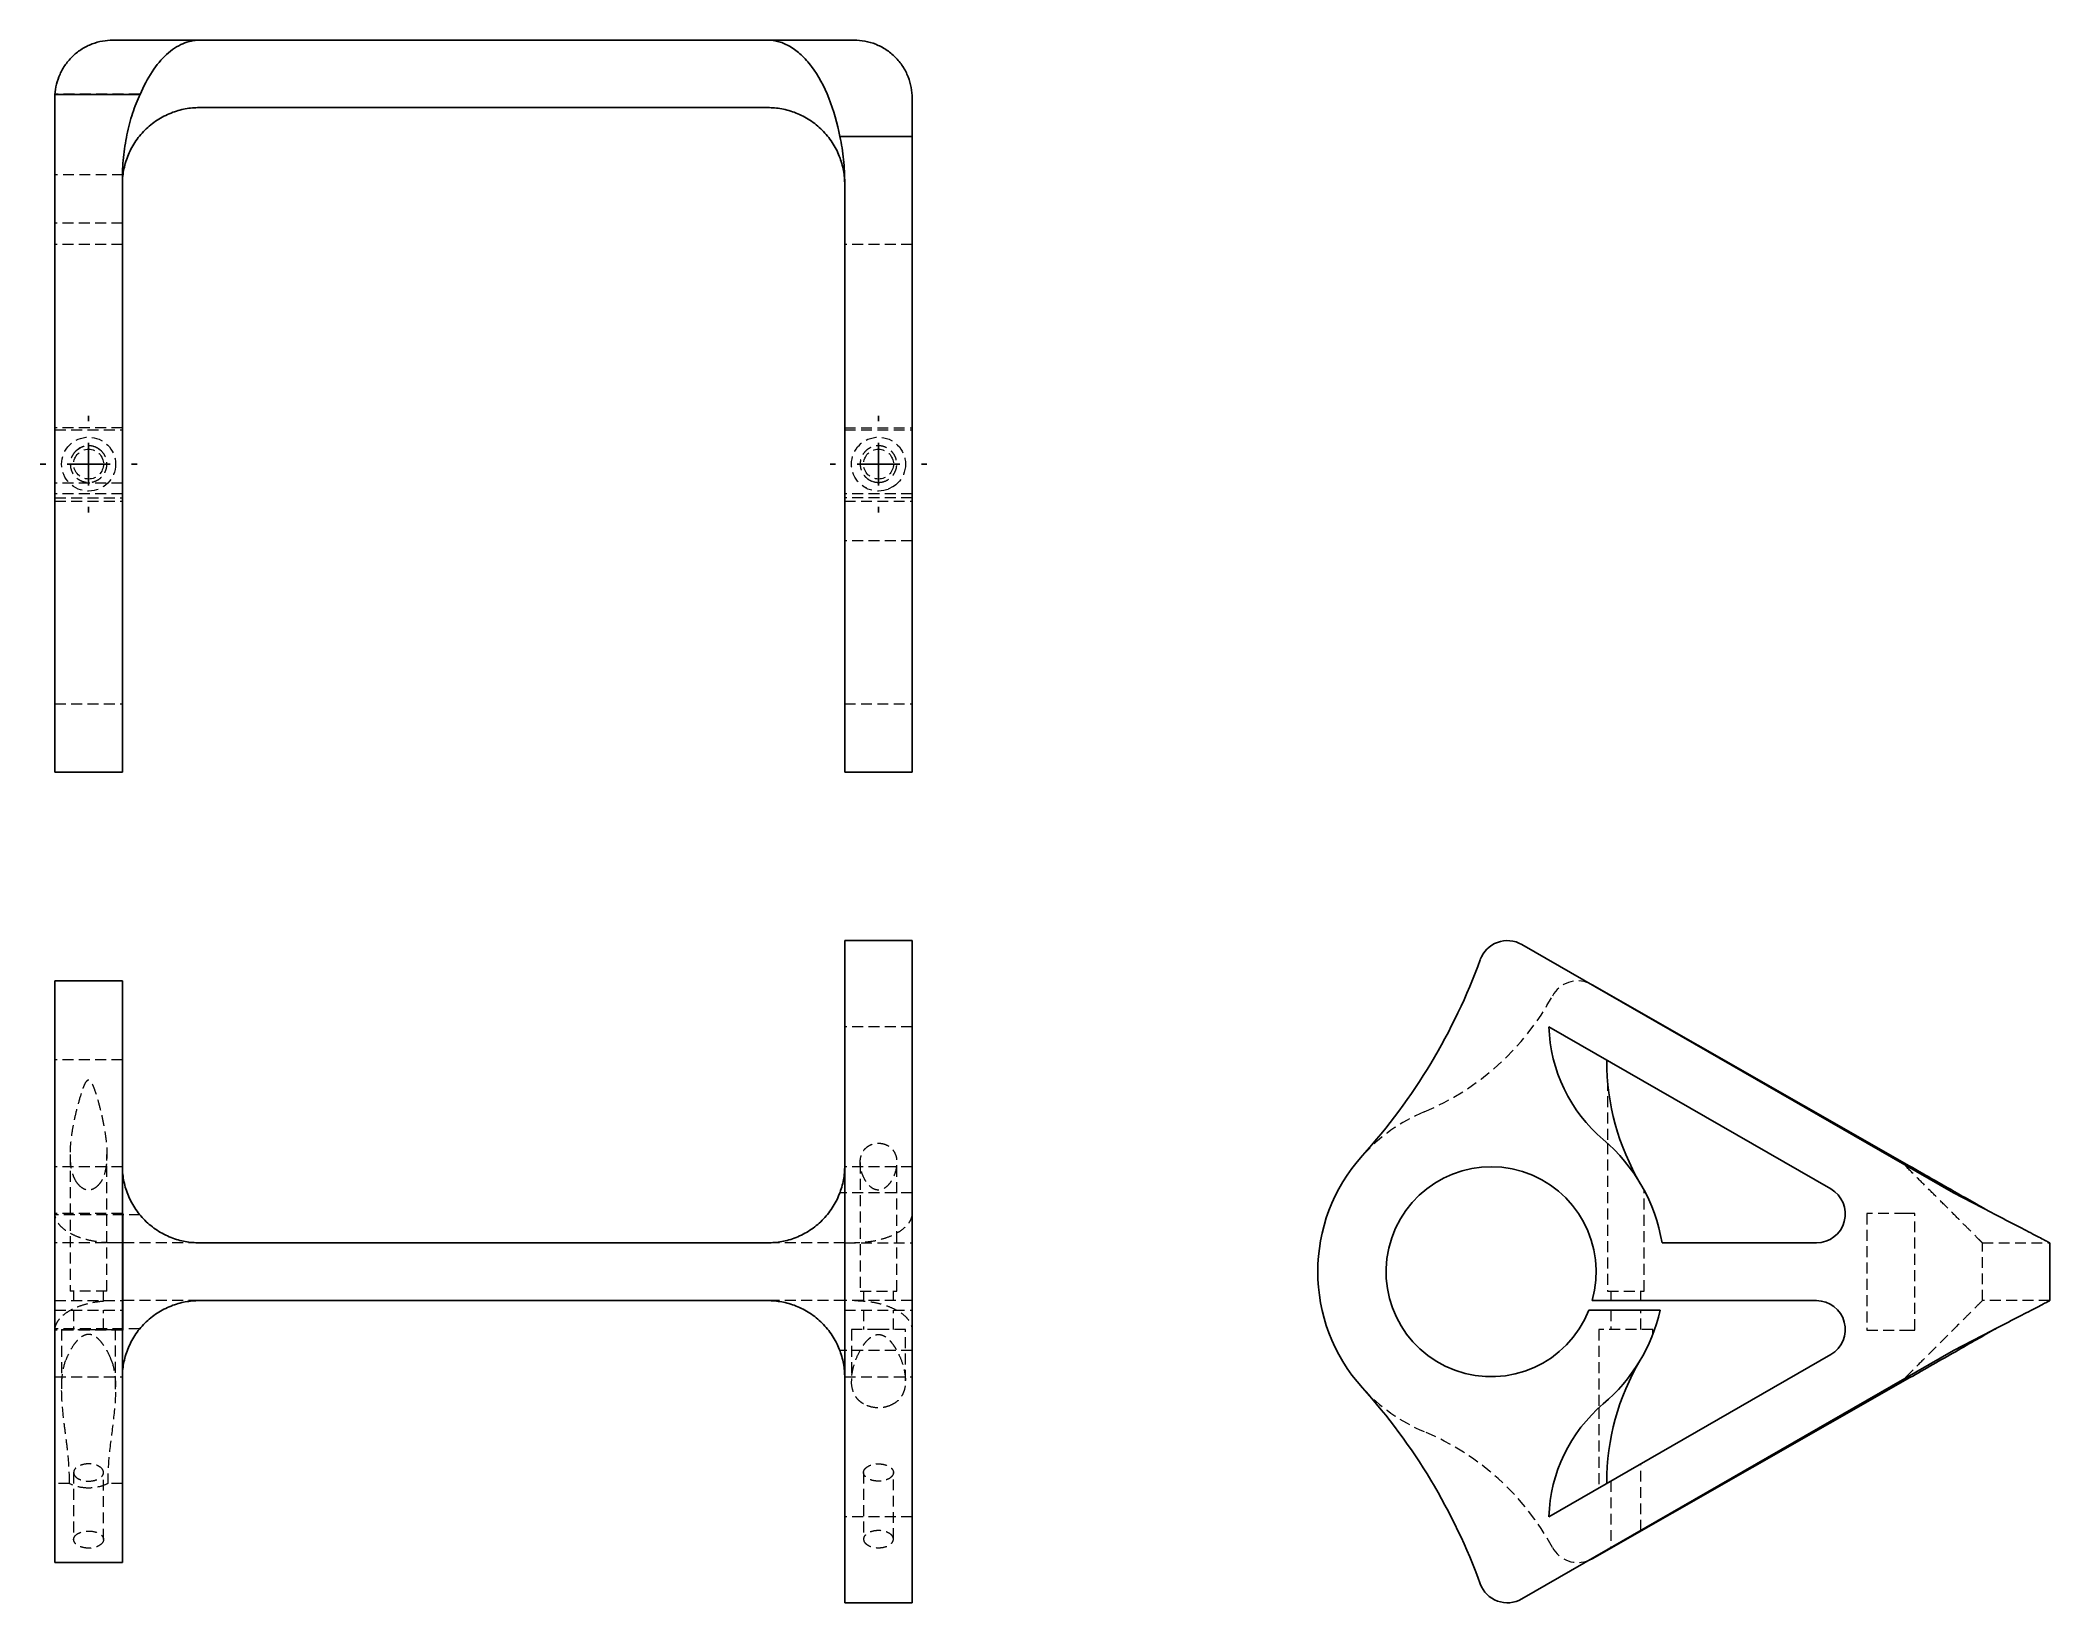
# Model space of a CAD drawing. Header units: millimetres. Extents: x 31 to 266, y 18 to 201.
import ezdxf

# ---------------------------------------------------------------- set-up
doc = ezdxf.new("R2010")
doc.units = ezdxf.units.MM
doc.linetypes.add('HIDDEN', pattern=[1.905, 1.27, -0.635])
doc.layers.add('10', color=7, linetype='Continuous')

# ---------------------------------------------------------------- blocks, each defined once
blk = doc.blocks.new('SW_CENTERMARKSYMBOL_0')
at = {"layer": '10', "color": 0}
for p, q in [((0, 5), (0, 5.65)), ((0, 0), (0, 2.5)), ((-5, 0), (-5.65, 0)), ((0, 0), (-2.5, 0)), ((0, 0), (0, -2.5)), ((0, 0), (2.5, 0)), ((5, 0), (5.65, 0)), ((0, -5), (0, -5.65))]:
    blk.add_line(p, q, dxfattribs=at)
blk = doc.blocks.new('SW_CENTERMARKSYMBOL_1')
at = {"layer": '10', "color": 0}
for p, q in [((0, 5), (0, 5.65)), ((0, 0), (0, 2.5)), ((-5, 0), (-5.65, 0)), ((0, 0), (-2.5, 0)), ((0, 0), (0, -2.5)), ((0, 0), (2.5, 0)), ((5, 0), (5.65, 0)), ((0, -5), (0, -5.65))]:
    blk.add_line(p, q, dxfattribs=at)

msp = doc.modelspace()

# ---------------------------------------------------------------- linework, layer by layer
at = {"color": 7, "linetype": 'Continuous', "lineweight": 25}
for p, q in [((49.85, 200.7), (39.74, 200.7)), ((116.15, 200.7), (49.85, 200.7)), ((126.26, 200.7), (116.15, 200.7)), ((33, 147.31), (33, 193.96)), ((42.94, 194.37), (33.01, 194.37)), ((49.85, 192.83), (116.15, 192.83)), ((133, 189.45), (133, 193.96)), ((133, 189.45), (124.57, 189.45)), ((133, 139.11), (133, 189.45)), ((40.87, 184.31), (40.87, 147.31)), ((125.13, 139.11), (125.13, 183.99)), ((33, 142.68), (33, 147.31)), ((40.87, 147.31), (40.87, 142.68)), ((33, 127.72), (33, 142.68)), ((40.87, 142.68), (40.87, 127.72)), ((125.13, 134.26), (125.13, 139.11)), ((133, 139.11), (133, 134.26)), ((125.13, 120.51), (125.13, 134.26)), ((133, 134.26), (133, 120.51)), ((33, 115.3), (33, 127.72)), ((40.87, 115.3), (40.87, 127.72)), ((125.13, 115.3), (125.13, 120.51)), ((133, 115.3), (133, 120.51)), ((33, 115.3), (40.87, 115.3)), ((125.13, 115.3), (133, 115.3)), ((133, 95.63), (125.13, 95.63)), ((125.13, 93.41), (125.13, 95.63)), ((133, 95.63), (133, 93.41)), ((204.11, 95.18), (254.45, 66.21)), ((125.13, 70.55), (125.13, 93.41)), ((133, 93.41), (133, 70.55)), ((40.87, 90.93), (33, 90.93)), ((33, 89.17), (33, 90.93)), ((33, 75.66), (33, 89.17)), ((40.87, 90.93), (40.87, 89.17)), ((40.87, 89.17), (40.87, 75.66)), ((212.31, 90.49), (212, 90.64)), ((249.31, 69.36), (212.31, 90.49)), ((240.15, 66.66), (207.27, 85.59)), ((214.01, 81.62), (214.01, 81.71)), ((33, 38.34), (33, 75.66)), ((40.87, 38.34), (40.87, 75.66)), ((125.13, 43.45), (125.13, 70.55)), ((133, 43.45), (133, 70.55)), ((254.45, 66.21), (258.96, 63.87)), ((40.94, 63.78), (40.87, 63.78)), ((40.94, 50.18), (40.94, 63.78)), ((49.85, 60.37), (116.15, 60.37)), ((220.47, 60.37), (238.47, 60.37)), ((265.7, 60.37), (265.7, 53.63)), ((49.85, 53.63), (116.15, 53.63)), ((220.25, 52.51), (211.92, 52.51)), ((212.3, 53.63), (238.47, 53.63)), ((40.87, 50.18), (40.94, 50.18)), ((258.96, 50.13), (254.45, 47.79)), ((254.45, 47.79), (204.11, 18.82)), ((207.27, 28.41), (240.15, 47.34)), ((212.31, 23.51), (249.37, 44.64)), ((125.13, 20.59), (125.13, 43.45)), ((133, 43.45), (133, 20.59)), ((33, 24.83), (33, 38.34)), ((40.87, 38.34), (40.87, 24.83)), ((214.01, 32.29), (214.01, 32.38)), ((33, 23.07), (33, 24.83)), ((40.87, 24.83), (40.87, 23.07)), ((211.97, 23.34), (212.31, 23.51)), ((33, 23.07), (40.87, 23.07)), ((125.13, 18.37), (125.13, 20.59)), ((133, 20.59), (133, 18.37)), ((125.13, 18.37), (133, 18.37))]:
    msp.add_line(p, q, dxfattribs=at)
at = {"color": 7, "linetype": 'HIDDEN', "lineweight": 18}
for p, q in [((42.91, 194.39), (33.01, 194.39)), ((40.94, 184.97), (33, 184.97)), ((40.87, 184.31), (40.87, 184.37)), ((40.87, 179.35), (33, 179.35)), ((40.87, 176.84), (33, 176.84)), ((133, 176.84), (125.13, 176.84)), ((40.87, 155.47), (33, 155.47)), ((33, 155.25), (40.87, 155.25)), ((125.13, 155.47), (133, 155.47)), ((125.13, 155.25), (133, 155.25)), ((40.87, 149.01), (33, 149.01)), ((40.87, 147.78), (33, 147.78)), ((133, 147.78), (125.13, 147.78)), ((130.8, 148.61), (130.18, 148.31)), ((33, 147.3), (40.87, 147.3)), ((33, 146.92), (40.87, 146.92)), ((133, 147.3), (125.13, 147.3)), ((125.13, 146.92), (133, 146.92)), ((133, 142.27), (125.13, 142.27)), ((33, 123.28), (40.87, 123.28)), ((125.13, 123.28), (133, 123.28)), ((133, 85.59), (125.13, 85.59)), ((40.87, 81.71), (33, 81.71)), ((214.1, 79.39), (214.1, 71.99)), ((34.8, 70.66), (34.8, 54.75)), ((39.07, 54.75), (39.07, 70.69)), ((214.1, 71.99), (214.1, 54.75)), ((40.87, 69.25), (33, 69.25)), ((133, 69.25), (125.13, 69.25)), ((126.93, 69.74), (126.93, 54.75)), ((131.2, 54.75), (131.2, 69.74)), ((133, 66.21), (124.57, 66.21)), ((218.37, 54.75), (218.37, 66.52)), ((40.87, 63.78), (33, 63.78)), ((42.94, 63.62), (33.01, 63.62)), ((244.35, 63.78), (244.35, 50.18)), ((248.84, 63.78), (244.35, 63.78)), ((249.97, 63.78), (248.84, 63.78)), ((249.97, 50.18), (249.97, 63.78)), ((258.58, 64.07), (259.37, 63.62)), ((40.87, 60.37), (33, 60.37)), ((49.85, 60.37), (40.87, 60.37)), ((125.13, 60.37), (116.15, 60.37)), ((125.13, 60.37), (133, 60.37)), ((257.83, 60.37), (265.7, 60.37)), ((257.83, 53.63), (257.83, 60.37)), ((39.07, 54.75), (34.8, 54.75)), ((35.19, 54.75), (35.19, 53.63)), ((38.67, 53.63), (38.67, 54.75)), ((126.93, 54.75), (131.2, 54.75)), ((127.33, 54.75), (127.33, 53.63)), ((130.81, 53.63), (130.81, 54.75)), ((214.1, 54.75), (218.37, 54.75)), ((214.49, 54.75), (214.49, 53.63)), ((217.98, 53.63), (217.98, 54.75)), ((33, 53.63), (40.87, 53.63)), ((33, 52.51), (40.87, 52.51)), ((35.19, 52.51), (35.19, 50.26)), ((38.67, 50.26), (38.67, 52.51)), ((49.85, 53.63), (40.87, 53.63)), ((125.13, 53.63), (116.15, 53.63)), ((133, 53.63), (125.13, 53.63)), ((125.13, 52.51), (133, 52.51)), ((127.33, 52.51), (127.33, 50.26)), ((130.81, 50.26), (130.81, 52.51)), ((214.49, 52.51), (214.49, 50.26)), ((217.98, 50.26), (217.98, 52.51)), ((265.7, 53.63), (257.83, 53.63)), ((40.87, 50.18), (33, 50.18)), ((42.91, 50.35), (33.01, 50.35)), ((33.79, 50.26), (36.93, 50.26)), ((33.79, 50.26), (33.79, 43.33)), ((36.93, 50.26), (40.08, 50.26)), ((40.08, 43.31), (40.08, 50.26)), ((129.07, 50.26), (125.92, 50.26)), ((125.92, 50.26), (125.92, 44.27)), ((132.21, 50.26), (129.07, 50.26)), ((132.21, 44.27), (132.21, 50.26)), ((219.38, 50.26), (213.09, 50.26)), ((213.09, 50.26), (213.09, 41.12)), ((219.38, 49.68), (219.38, 50.26)), ((244.35, 50.18), (248.84, 50.18)), ((248.84, 50.18), (249.97, 50.18)), ((133, 47.79), (124.57, 47.79)), ((33, 44.75), (40.87, 44.75)), ((125.13, 44.75), (133, 44.75)), ((213.09, 41.12), (213.09, 31.76)), ((35.19, 33.57), (35.19, 25.75)), ((38.67, 25.75), (38.67, 33.57)), ((127.33, 33.57), (127.33, 25.79)), ((130.81, 25.79), (130.81, 33.57)), ((217.98, 26.8), (217.98, 34.58)), ((34.71, 32.29), (33, 32.29)), ((34.71, 32.29), (34.71, 32.38)), ((39.16, 32.38), (39.16, 32.29)), ((40.87, 32.29), (39.16, 32.29)), ((214.49, 32.57), (214.49, 24.79)), ((133, 28.41), (125.13, 28.41)), ((217.98, 26.74), (217.98, 26.8)), ((214.49, 24.79), (214.49, 24.75))]:
    msp.add_line(p, q, dxfattribs=at)
at = {"color": 7, "linetype": 'HIDDEN', "lineweight": 18, "flags": 128}
msp.add_lwpolyline([(35.61, 152.91), (35.94, 153.13), (36.31, 153.28)], dxfattribs=at)
at = {"color": 7, "linetype": 'HIDDEN', "lineweight": 18}
for centre, radius in [((36.93, 151.23), 3.15), ((36.93, 151.23), 1.74), ((129.07, 151.23), 3.15), ((129.07, 151.23), 1.74)]:
    msp.add_circle(centre, radius, dxfattribs=at)
for centre, radius, start, end in [((36.93, 151.23), 2.13, 46.7722, 66.1358), ((129.07, 151.23), 2.13, 252.1062, 272.563), ((181.02, 103.65), 30.34, 292.6949, 331.4901), ((210.64, 87.56), 3.37, 66.2658, 151.4901), ((200.53, 57), 20.22, 112.6949, 137.9424), ((200.53, 57), 20.22, 222.0576, 247.3017), ((181.02, 10.35), 30.34, 28.4998, 67.3017), ((210.64, 26.44), 3.37, 208.4998, 293.2073)]:
    msp.add_arc(centre, radius, start, end, dxfattribs=at)
at = {"color": 7, "linetype": 'Continuous', "lineweight": 25}
for centre, radius, start, end in [((202.43, 92.26), 3.37, 60.083, 160.0219), ((133.79, 117.21), 69.66, 317.9424, 340.0219), ((225.24, 86.13), 17.98, 181.7474, 229.6962), ((242.1, 81.62), 28.09, 180, 210.6312), ((200.53, 57), 20.22, 137.9424, 222.0576), ((200.53, 57), 20.22, 9.5941, 49.6962), ((200.53, 57), 12.25, 344.0243, 338.471), ((238.47, 63.74), 3.37, 270, 60.083), ((200.53, 57), 20.22, 310.3038, 347.1604), ((238.47, 50.26), 3.37, 299.917, 90), ((242.1, 32.38), 28.09, 149.3688, 180), ((133.79, -3.21), 69.66, 19.9781, 42.0576), ((225.24, 27.87), 17.98, 130.3038, 178.2526), ((202.43, 21.74), 3.37, 199.9781, 299.917)]:
    msp.add_arc(centre, radius, start, end, dxfattribs=at)
for points, knots in [([(39.74, 200.7), (39.36, 200.7), (38.96, 200.66), (38.15, 200.52), (37.75, 200.41), (36.94, 200.1), (36.55, 199.91), (35.8, 199.44), (35.45, 199.17), (34.8, 198.56), (34.5, 198.22), (33.99, 197.5), (33.78, 197.12), (33.42, 196.34), (33.29, 195.94), (33.09, 195.15), (33.04, 194.75), (33.01, 194.37)], [0, 0, 0, 0, 0.125, 0.125, 0.25, 0.25, 0.375, 0.375, 0.5, 0.5, 0.625, 0.625, 0.75, 0.75, 0.875, 0.875, 1, 1, 1, 1]), ([(42.94, 194.37), (43.34, 195.32), (43.81, 196.22), (44.86, 197.8), (45.43, 198.48), (46.64, 199.59), (47.28, 200.01), (48.56, 200.56), (49.22, 200.7), (49.85, 200.7)], [0, 0, 0, 0, 0.25, 0.25, 0.5, 0.5, 0.75, 0.75, 1, 1, 1, 1]), ([(116.15, 200.7), (116.57, 200.7), (117.01, 200.64), (117.89, 200.39), (118.33, 200.2), (119.21, 199.69), (119.64, 199.36), (120.48, 198.58), (120.89, 198.12), (122.04, 196.58), (122.73, 195.32), (123.84, 192.52), (124.27, 190.99), (124.57, 189.45)], [0, 0, 0, 0, 0.125, 0.125, 0.25, 0.25, 0.375, 0.375, 0.5, 0.5, 0.75, 0.75, 1, 1, 1, 1]), ([(133, 193.96), (133, 194.35), (132.96, 194.76), (132.81, 195.6), (132.69, 196.02), (132.36, 196.85), (132.15, 197.26), (131.65, 198.03), (131.35, 198.39), (130.7, 199.05), (130.33, 199.35), (129.56, 199.85), (129.15, 200.06), (128.33, 200.39), (127.9, 200.51), (127.07, 200.66), (126.66, 200.7), (126.26, 200.7)], [0, 0, 0, 0, 0.125, 0.125, 0.25, 0.25, 0.375, 0.375, 0.5, 0.5, 0.625, 0.625, 0.75, 0.75, 0.875, 0.875, 1, 1, 1, 1]), ([(40.87, 184.31), (40.87, 185.2), (40.91, 186.11), (41.09, 187.9), (41.22, 188.79), (41.58, 190.52), (41.8, 191.36), (42.32, 192.94), (42.61, 193.68), (42.94, 194.37)], [0, 0, 0, 0, 0.25, 0.25, 0.5, 0.5, 0.75, 0.75, 1, 1, 1, 1]), ([(49.85, 192.83), (49.32, 192.83), (48.77, 192.78), (47.66, 192.58), (47.1, 192.42), (45.99, 191.98), (45.45, 191.7), (44.42, 191.03), (43.94, 190.64), (43.06, 189.76), (42.67, 189.28), (41.99, 188.25), (41.72, 187.7), (41.28, 186.6), (41.12, 186.03), (40.91, 184.92), (40.87, 184.37), (40.87, 183.84)], [0, 0, 0, 0, 0.125, 0.125, 0.25, 0.25, 0.375, 0.375, 0.5, 0.5, 0.625, 0.625, 0.75, 0.75, 0.875, 0.875, 1, 1, 1, 1]), ([(116.15, 192.83), (116.68, 192.83), (117.23, 192.78), (118.34, 192.58), (118.9, 192.42), (120.01, 191.98), (120.55, 191.7), (121.58, 191.03), (122.06, 190.64), (122.94, 189.76), (123.33, 189.28), (124.01, 188.25), (124.28, 187.7), (124.72, 186.6), (124.88, 186.03), (125.09, 184.92), (125.13, 184.37), (125.13, 183.84)], [0, 0, 0, 0, 0.125, 0.125, 0.25, 0.25, 0.375, 0.375, 0.5, 0.5, 0.625, 0.625, 0.75, 0.75, 0.875, 0.875, 1, 1, 1, 1]), ([(124.57, 189.45), (124.75, 188.58), (124.9, 187.68), (125.09, 185.84), (125.13, 184.91), (125.13, 183.99)], [0, 0, 0, 0, 0.5, 0.5, 1, 1, 1, 1]), ([(49.85, 60.37), (49.32, 60.37), (48.77, 60.42), (47.66, 60.62), (47.1, 60.78), (45.99, 61.22), (45.45, 61.5), (44.42, 62.17), (43.94, 62.56), (43.06, 63.44), (42.67, 63.93), (41.99, 64.95), (41.72, 65.5), (41.28, 66.6), (41.12, 67.17), (40.91, 68.28), (40.87, 68.83), (40.87, 69.36)], [0, 0, 0, 0, 0.125, 0.125, 0.25, 0.25, 0.375, 0.375, 0.5, 0.5, 0.625, 0.625, 0.75, 0.75, 0.875, 0.875, 1, 1, 1, 1]), ([(116.15, 60.37), (116.68, 60.37), (117.23, 60.42), (118.34, 60.62), (118.9, 60.78), (120.01, 61.22), (120.55, 61.5), (121.58, 62.17), (122.06, 62.56), (122.94, 63.44), (123.33, 63.93), (124.01, 64.95), (124.28, 65.5), (124.72, 66.6), (124.88, 67.17), (125.09, 68.28), (125.13, 68.83), (125.13, 69.36)], [0, 0, 0, 0, 0.125, 0.125, 0.25, 0.25, 0.375, 0.375, 0.5, 0.5, 0.625, 0.625, 0.75, 0.75, 0.875, 0.875, 1, 1, 1, 1]), ([(249.31, 69.36), (250.32, 68.78), (252.32, 67.64), (255.03, 66.09), (257.12, 64.9), (258.2, 64.29), (258.58, 64.07)], [0, 0, 0, 0, 0.3200293, 0.6357394, 0.8712024, 1, 1, 1, 1]), ([(258.96, 63.87), (259.35, 63.67), (259.76, 63.45), (260.6, 63.02), (261.02, 62.8), (261.85, 62.37), (262.26, 62.16), (263.03, 61.76), (263.39, 61.57), (264.05, 61.23), (264.35, 61.07), (264.85, 60.81), (265.06, 60.7), (265.39, 60.53), (265.51, 60.47), (265.66, 60.39), (265.7, 60.37), (265.7, 60.37)], [0, 0, 0, 0, 0.125, 0.125, 0.25, 0.25, 0.375, 0.375, 0.5, 0.5, 0.625, 0.625, 0.75, 0.75, 0.875, 0.875, 1, 1, 1, 1]), ([(49.85, 53.63), (49.32, 53.63), (48.77, 53.58), (47.66, 53.38), (47.1, 53.22), (45.99, 52.78), (45.45, 52.5), (44.42, 51.83), (43.94, 51.44), (43.06, 50.56), (42.67, 50.07), (41.99, 49.05), (41.72, 48.5), (41.28, 47.4), (41.12, 46.83), (40.91, 45.72), (40.87, 45.17), (40.87, 44.64)], [0, 0, 0, 0, 0.125, 0.125, 0.25, 0.25, 0.375, 0.375, 0.5, 0.5, 0.625, 0.625, 0.75, 0.75, 0.875, 0.875, 1, 1, 1, 1]), ([(116.15, 53.63), (116.68, 53.63), (117.23, 53.58), (118.34, 53.38), (118.9, 53.22), (120.01, 52.78), (120.55, 52.5), (121.58, 51.83), (122.06, 51.44), (122.94, 50.56), (123.33, 50.07), (124.01, 49.05), (124.28, 48.5), (124.72, 47.4), (124.88, 46.83), (125.09, 45.72), (125.13, 45.17), (125.13, 44.64)], [0, 0, 0, 0, 0.125, 0.125, 0.25, 0.25, 0.375, 0.375, 0.5, 0.5, 0.625, 0.625, 0.75, 0.75, 0.875, 0.875, 1, 1, 1, 1]), ([(265.7, 53.63), (265.7, 53.63), (265.66, 53.61), (265.51, 53.53), (265.39, 53.47), (265.06, 53.3), (264.85, 53.19), (264.35, 52.93), (264.05, 52.77), (263.39, 52.43), (263.03, 52.24), (262.26, 51.84), (261.85, 51.63), (261.02, 51.2), (260.6, 50.98), (259.76, 50.55), (259.35, 50.33), (258.96, 50.13)], [0, 0, 0, 0, 0.125, 0.125, 0.25, 0.25, 0.375, 0.375, 0.5, 0.5, 0.625, 0.625, 0.75, 0.75, 0.875, 0.875, 1, 1, 1, 1]), ([(259.39, 50.35), (258.7, 49.96), (257.96, 49.54), (256.38, 48.64), (255.55, 48.16), (253.83, 47.18), (252.94, 46.68), (251.16, 45.66), (250.26, 45.15), (249.37, 44.64)], [0, 0, 0, 0, 0.25, 0.25, 0.5, 0.5, 0.75, 0.75, 1, 1, 1, 1])]:
    msp.add_open_spline(points, degree=3, knots=knots, dxfattribs=at)
msp.add_open_spline([(33.01, 194.37), (33, 194.23), (33, 194.09), (33, 193.96)], degree=3, dxfattribs=at)
at = {"color": 7, "linetype": 'HIDDEN', "lineweight": 18}
for points, knots in [([(35.64, 152.93), (35.48, 152.81), (35.36, 152.68), (35.16, 152.43), (35.08, 152.3), (34.89, 151.92), (34.83, 151.68), (34.79, 151.22), (34.8, 151.01), (34.88, 150.62), (34.94, 150.44), (35.11, 150.11), (35.21, 149.97), (35.43, 149.7), (35.56, 149.59), (35.85, 149.39), (36, 149.31), (36.26, 149.21), (36.36, 149.18), (36.53, 149.14), (36.59, 149.13), (36.71, 149.11), (36.76, 149.11), (36.85, 149.1), (36.88, 149.1), (36.95, 149.1), (36.99, 149.1), (37.08, 149.1), (37.13, 149.11), (37.21, 149.12), (37.25, 149.12), (37.35, 149.14), (37.4, 149.15), (37.56, 149.19), (37.65, 149.22), (37.91, 149.33), (38.06, 149.41), (38.33, 149.61), (38.46, 149.73), (38.68, 149.99), (38.77, 150.14), (38.93, 150.46), (38.99, 150.64), (39.07, 151.03), (39.08, 151.23), (39.04, 151.57), (39.02, 151.69), (38.95, 151.93), (38.91, 152.05), (38.79, 152.3), (38.71, 152.43), (38.51, 152.69), (38.39, 152.81), (38.23, 152.93)], [0, 0, 0, 0, 0.03125, 0.03125, 0.0625, 0.0625, 0.125, 0.125, 0.1875, 0.1875, 0.25, 0.25, 0.3125, 0.3125, 0.375, 0.375, 0.4375, 0.4375, 0.46875, 0.46875, 0.484375, 0.484375, 0.492188, 0.492188, 0.496094, 0.496094, 0.5, 0.5, 0.507813, 0.507813, 0.515625, 0.515625, 0.53125, 0.53125, 0.5625, 0.5625, 0.625, 0.625, 0.6875, 0.6875, 0.75, 0.75, 0.8125, 0.8125, 0.875, 0.875, 0.90625, 0.90625, 0.9375, 0.9375, 0.96875, 0.96875, 1, 1, 1, 1]), ([(38.23, 152.93), (38.15, 152.99), (38.07, 153.04), (37.89, 153.14), (37.79, 153.19), (37.58, 153.27), (37.46, 153.31), (37.2, 153.36), (37.07, 153.37), (36.79, 153.37), (36.66, 153.36), (36.4, 153.31), (36.29, 153.27), (35.96, 153.15), (35.79, 153.05), (35.64, 152.93)], [0, 0, 0, 0, 0.125, 0.125, 0.25, 0.25, 0.375, 0.375, 0.5, 0.5, 0.625, 0.625, 0.75, 0.75, 1, 1, 1, 1]), ([(129.07, 149.1), (128.88, 149.1), (128.69, 149.12), (128.34, 149.22), (128.18, 149.29), (127.88, 149.45), (127.75, 149.55), (127.52, 149.76), (127.42, 149.88), (127.25, 150.11), (127.18, 150.23), (127.07, 150.47), (127.03, 150.59), (126.94, 150.96), (126.92, 151.19), (126.96, 151.66), (127.02, 151.87), (127.2, 152.29), (127.32, 152.49), (127.56, 152.75), (127.65, 152.84), (127.86, 153), (127.97, 153.07), (128.23, 153.2), (128.38, 153.26), (128.71, 153.35), (128.89, 153.37), (129.18, 153.37), (129.27, 153.36), (129.45, 153.34), (129.54, 153.32), (129.78, 153.25), (129.93, 153.19), (130.18, 153.06), (130.29, 152.99), (130.5, 152.83), (130.58, 152.74), (130.74, 152.56), (130.81, 152.47), (130.93, 152.28), (130.99, 152.18), (131.12, 151.86), (131.17, 151.65), (131.21, 151.19), (131.2, 150.95), (131.11, 150.59), (131.06, 150.47), (130.95, 150.22), (130.88, 150.1), (130.63, 149.76), (130.4, 149.54), (129.96, 149.29), (129.79, 149.22), (129.53, 149.15), (129.44, 149.13), (129.26, 149.11), (129.16, 149.1), (129.07, 149.1)], [0, 0, 0, 0, 0.03125, 0.03125, 0.0625, 0.0625, 0.09375, 0.09375, 0.125, 0.125, 0.15625, 0.15625, 0.1875, 0.1875, 0.25, 0.25, 0.3125, 0.3125, 0.375, 0.375, 0.40625, 0.40625, 0.4375, 0.4375, 0.46875, 0.46875, 0.5, 0.5, 0.515625, 0.515625, 0.53125, 0.53125, 0.5625, 0.5625, 0.59375, 0.59375, 0.625, 0.625, 0.65625, 0.65625, 0.6875, 0.6875, 0.75, 0.75, 0.8125, 0.8125, 0.84375, 0.84375, 0.875, 0.875, 0.9375, 0.9375, 0.96875, 0.96875, 0.984375, 0.984375, 1, 1, 1, 1]), ([(127.72, 148.42), (127.62, 148.46), (127.48, 148.51), (127.36, 148.59), (127.33, 148.61)], [0, 0, 0, 0, 0.741937, 1, 1, 1, 1]), ([(35.64, 67.3), (35.48, 67.51), (35.36, 67.73), (35.16, 68.18), (35.08, 68.42), (34.89, 69.15), (34.83, 69.65), (34.79, 70.67), (34.8, 71.2), (34.88, 72.24), (34.94, 72.76), (35.11, 73.81), (35.21, 74.33), (35.43, 75.39), (35.56, 75.92), (35.85, 76.99), (36, 77.52), (36.26, 78.31), (36.36, 78.57), (36.53, 78.96), (36.59, 79.08), (36.71, 79.25), (36.76, 79.31), (36.85, 79.37), (36.88, 79.38), (36.95, 79.39), (36.99, 79.38), (37.08, 79.33), (37.13, 79.28), (37.21, 79.17), (37.25, 79.11), (37.35, 78.93), (37.4, 78.8), (37.56, 78.42), (37.65, 78.16), (37.91, 77.38), (38.06, 76.86), (38.33, 75.81), (38.46, 75.28), (38.68, 74.24), (38.77, 73.72), (38.93, 72.69), (38.99, 72.17), (39.07, 71.16), (39.08, 70.65), (39.04, 69.89), (39.02, 69.64), (38.95, 69.14), (38.91, 68.9), (38.79, 68.42), (38.71, 68.18), (38.51, 67.72), (38.39, 67.51), (38.23, 67.3)], [0, 0, 0, 0, 0.03125, 0.03125, 0.0625, 0.0625, 0.125, 0.125, 0.1875, 0.1875, 0.25, 0.25, 0.3125, 0.3125, 0.375, 0.375, 0.4375, 0.4375, 0.46875, 0.46875, 0.484375, 0.484375, 0.492188, 0.492188, 0.496094, 0.496094, 0.5, 0.5, 0.507813, 0.507813, 0.515625, 0.515625, 0.53125, 0.53125, 0.5625, 0.5625, 0.625, 0.625, 0.6875, 0.6875, 0.75, 0.75, 0.8125, 0.8125, 0.875, 0.875, 0.90625, 0.90625, 0.9375, 0.9375, 0.96875, 0.96875, 1, 1, 1, 1]), ([(214.27, 77.8), (214.27, 77.81), (214.24, 78.02), (214.2, 78.35), (214.16, 78.74), (214.13, 79), (214.12, 79.18), (214.11, 79.31), (214.1, 79.37), (214.1, 79.38), (214.1, 79.38), (214.1, 79.39)], [0, 0, 0, 0, 0.025585, 0.348877, 0.565564, 0.711621, 0.811281, 0.915422, 0.957225, 0.991184, 1, 1, 1, 1]), ([(129.07, 71.99), (128.88, 71.99), (128.69, 71.97), (128.34, 71.89), (128.18, 71.82), (127.88, 71.67), (127.75, 71.57), (127.52, 71.37), (127.42, 71.26), (127.25, 71.02), (127.18, 70.89), (127.07, 70.63), (127.03, 70.49), (126.94, 70.08), (126.92, 69.8), (126.96, 69.21), (127.02, 68.91), (127.2, 68.32), (127.32, 68.03), (127.56, 67.6), (127.65, 67.46), (127.86, 67.19), (127.97, 67.06), (128.23, 66.83), (128.38, 66.72), (128.71, 66.57), (128.89, 66.52), (129.18, 66.53), (129.27, 66.54), (129.45, 66.58), (129.54, 66.62), (129.78, 66.74), (129.93, 66.85), (130.18, 67.08), (130.29, 67.21), (130.5, 67.48), (130.58, 67.62), (130.74, 67.9), (130.81, 68.05), (130.93, 68.34), (130.99, 68.49), (131.12, 68.93), (131.17, 69.22), (131.21, 69.8), (131.2, 70.09), (131.11, 70.5), (131.06, 70.63), (130.95, 70.9), (130.88, 71.02), (130.63, 71.38), (130.4, 71.59), (129.96, 71.82), (129.79, 71.89), (129.53, 71.95), (129.44, 71.97), (129.26, 71.99), (129.16, 71.99), (129.07, 71.99)], [0, 0, 0, 0, 0.03125, 0.03125, 0.0625, 0.0625, 0.09375, 0.09375, 0.125, 0.125, 0.15625, 0.15625, 0.1875, 0.1875, 0.25, 0.25, 0.3125, 0.3125, 0.375, 0.375, 0.40625, 0.40625, 0.4375, 0.4375, 0.46875, 0.46875, 0.5, 0.5, 0.515625, 0.515625, 0.53125, 0.53125, 0.5625, 0.5625, 0.59375, 0.59375, 0.625, 0.625, 0.65625, 0.65625, 0.6875, 0.6875, 0.75, 0.75, 0.8125, 0.8125, 0.84375, 0.84375, 0.875, 0.875, 0.9375, 0.9375, 0.96875, 0.96875, 0.984375, 0.984375, 1, 1, 1, 1]), ([(257.83, 60.37), (257.83, 60.37), (257.78, 60.42), (257.58, 60.62), (257.42, 60.78), (256.98, 61.22), (256.7, 61.5), (256.03, 62.17), (255.64, 62.56), (254.76, 63.44), (254.28, 63.93), (253.25, 64.95), (252.7, 65.5), (251.6, 66.6), (251.03, 67.17), (249.92, 68.28), (249.37, 68.83), (248.84, 69.36)], [0, 0, 0, 0, 0.125, 0.125, 0.25, 0.25, 0.375, 0.375, 0.5, 0.5, 0.625, 0.625, 0.75, 0.75, 0.875, 0.875, 1, 1, 1, 1]), ([(38.23, 67.3), (38.15, 67.21), (38.07, 67.11), (37.89, 66.93), (37.79, 66.85), (37.58, 66.7), (37.46, 66.64), (37.2, 66.55), (37.07, 66.52), (36.79, 66.52), (36.66, 66.55), (36.4, 66.64), (36.29, 66.7), (35.96, 66.93), (35.79, 67.11), (35.64, 67.3)], [0, 0, 0, 0, 0.125, 0.125, 0.25, 0.25, 0.375, 0.375, 0.5, 0.5, 0.625, 0.625, 0.75, 0.75, 1, 1, 1, 1]), ([(39.74, 60.37), (39.36, 60.37), (38.96, 60.39), (38.15, 60.46), (37.75, 60.52), (36.94, 60.68), (36.55, 60.77), (35.8, 61.01), (35.45, 61.15), (34.8, 61.47), (34.5, 61.64), (33.99, 62.01), (33.78, 62.2), (33.42, 62.61), (33.29, 62.81), (33.09, 63.22), (33.04, 63.42), (33.01, 63.62)], [0, 0, 0, 0, 0.125, 0.125, 0.25, 0.25, 0.375, 0.375, 0.5, 0.5, 0.625, 0.625, 0.75, 0.75, 0.875, 0.875, 1, 1, 1, 1]), ([(133, 63.87), (133, 63.67), (132.96, 63.45), (132.81, 63.02), (132.69, 62.8), (132.36, 62.37), (132.15, 62.16), (131.65, 61.76), (131.35, 61.57), (130.7, 61.23), (130.33, 61.07), (129.56, 60.81), (129.15, 60.7), (128.33, 60.53), (127.9, 60.47), (127.07, 60.39), (126.66, 60.37), (126.26, 60.37)], [0, 0, 0, 0, 0.125, 0.125, 0.25, 0.25, 0.375, 0.375, 0.5, 0.5, 0.625, 0.625, 0.75, 0.75, 0.875, 0.875, 1, 1, 1, 1]), ([(33.01, 50.35), (33.04, 50.55), (33.1, 50.75), (33.29, 51.17), (33.43, 51.37), (33.78, 51.78), (34, 51.98), (34.51, 52.35), (34.81, 52.52), (35.45, 52.84), (35.81, 52.98), (36.56, 53.22), (36.95, 53.32), (37.75, 53.48), (38.16, 53.54), (38.96, 53.61), (39.36, 53.63), (39.74, 53.63)], [0, 0, 0, 0, 0.125, 0.125, 0.25, 0.25, 0.375, 0.375, 0.5, 0.5, 0.625, 0.625, 0.75, 0.75, 0.875, 0.875, 1, 1, 1, 1]), ([(126.26, 53.63), (126.66, 53.63), (127.07, 53.61), (127.9, 53.53), (128.33, 53.47), (129.15, 53.3), (129.56, 53.19), (130.33, 52.93), (130.7, 52.77), (131.35, 52.43), (131.65, 52.24), (132.15, 51.84), (132.36, 51.63), (132.69, 51.2), (132.81, 50.98), (132.96, 50.55), (133, 50.33), (133, 50.13)], [0, 0, 0, 0, 0.125, 0.125, 0.25, 0.25, 0.375, 0.375, 0.5, 0.5, 0.625, 0.625, 0.75, 0.75, 0.875, 0.875, 1, 1, 1, 1]), ([(257.83, 53.63), (257.83, 53.63), (257.78, 53.58), (257.58, 53.38), (257.42, 53.22), (256.98, 52.78), (256.7, 52.5), (256.03, 51.83), (255.64, 51.44), (254.76, 50.56), (254.28, 50.07), (253.25, 49.05), (252.7, 48.5), (251.6, 47.4), (251.03, 46.83), (249.92, 45.72), (249.37, 45.17), (248.84, 44.64)], [0, 0, 0, 0, 0.125, 0.125, 0.25, 0.25, 0.375, 0.375, 0.5, 0.5, 0.625, 0.625, 0.75, 0.75, 0.875, 0.875, 1, 1, 1, 1]), ([(39.58, 46.7), (39.47, 47), (39.33, 47.3), (39.03, 47.9), (38.85, 48.2), (38.55, 48.62), (38.44, 48.76), (38.2, 49.03), (38.07, 49.16), (37.8, 49.38), (37.64, 49.48), (37.39, 49.6), (37.3, 49.63), (37.12, 49.67), (37.02, 49.68), (36.83, 49.68), (36.74, 49.67), (36.56, 49.62), (36.47, 49.59), (36.22, 49.48), (36.06, 49.38), (35.78, 49.15), (35.66, 49.02), (35.42, 48.76), (35.31, 48.62), (35.01, 48.19), (34.84, 47.9), (34.53, 47.3), (34.4, 47), (34.28, 46.7)], [0, 0, 0, 0, 0.125, 0.125, 0.25, 0.25, 0.3125, 0.3125, 0.375, 0.375, 0.4375, 0.4375, 0.46875, 0.46875, 0.5, 0.5, 0.53125, 0.53125, 0.5625, 0.5625, 0.625, 0.625, 0.6875, 0.6875, 0.75, 0.75, 0.875, 0.875, 1, 1, 1, 1]), ([(127.33, 41.58), (127.15, 41.68), (126.98, 41.8), (126.7, 42.06), (126.57, 42.2), (126.25, 42.65), (126.11, 42.98), (125.94, 43.69), (125.91, 44.05), (125.94, 44.81), (125.99, 45.2), (126.17, 45.98), (126.29, 46.37), (126.6, 47.16), (126.78, 47.55), (127.11, 48.13), (127.23, 48.32), (127.5, 48.69), (127.64, 48.87), (127.88, 49.11), (127.97, 49.19), (128.15, 49.34), (128.25, 49.41), (128.56, 49.59), (128.8, 49.67), (129.17, 49.68), (129.29, 49.66), (129.52, 49.6), (129.64, 49.55), (129.95, 49.38), (130.14, 49.22), (130.46, 48.9), (130.61, 48.72), (130.88, 48.35), (131, 48.16), (131.34, 47.58), (131.52, 47.19), (131.84, 46.39), (131.96, 46), (132.09, 45.41), (132.13, 45.21), (132.19, 44.83), (132.2, 44.63), (132.22, 44.06), (132.2, 43.69), (132.07, 43.16), (132.01, 42.99), (131.87, 42.66), (131.78, 42.5), (131.57, 42.2), (131.44, 42.06), (131.15, 41.8), (130.99, 41.68), (130.8, 41.58)], [0, 0, 0, 0, 0.03125, 0.03125, 0.0625, 0.0625, 0.125, 0.125, 0.1875, 0.1875, 0.25, 0.25, 0.3125, 0.3125, 0.375, 0.375, 0.40625, 0.40625, 0.4375, 0.4375, 0.453125, 0.453125, 0.46875, 0.46875, 0.5, 0.5, 0.515625, 0.515625, 0.53125, 0.53125, 0.5625, 0.5625, 0.59375, 0.59375, 0.625, 0.625, 0.6875, 0.6875, 0.75, 0.75, 0.78125, 0.78125, 0.8125, 0.8125, 0.875, 0.875, 0.90625, 0.90625, 0.9375, 0.9375, 0.96875, 0.96875, 1, 1, 1, 1]), ([(219.31, 49.49), (219.33, 49.54), (219.37, 49.65), (219.38, 49.67), (219.38, 49.68)], [0, 0, 0, 0, 0.422188, 1, 1, 1, 1]), ([(34.71, 32.38), (34.71, 33.65), (34.62, 34.9), (34.41, 36.76), (34.34, 37.37), (34.18, 38.6), (34.1, 39.21), (33.89, 41.02), (33.79, 42.19), (33.79, 43.64), (33.79, 43.93), (33.83, 44.5), (33.85, 44.79), (33.97, 45.63), (34.08, 46.17), (34.28, 46.7)], [0, 0, 0, 0, 0.25, 0.25, 0.375, 0.375, 0.5, 0.5, 0.75, 0.75, 0.8125, 0.8125, 0.875, 0.875, 1, 1, 1, 1]), ([(39.58, 46.7), (39.78, 46.17), (39.9, 45.63), (40.05, 44.51), (40.08, 43.94), (40.08, 42.2), (39.97, 41.02), (39.69, 38.61), (39.52, 37.38), (39.25, 34.9), (39.16, 33.65), (39.16, 32.38)], [0, 0, 0, 0, 0.125, 0.125, 0.25, 0.25, 0.5, 0.5, 0.75, 0.75, 1, 1, 1, 1]), ([(130.8, 41.58), (130.56, 41.44), (130.29, 41.33), (129.85, 41.2), (129.7, 41.17), (129.39, 41.13), (129.23, 41.12), (128.74, 41.12), (128.43, 41.16), (127.84, 41.33), (127.57, 41.44), (127.33, 41.58)], [0, 0, 0, 0, 0.25, 0.25, 0.375, 0.375, 0.5, 0.5, 0.75, 0.75, 1, 1, 1, 1]), ([(38.67, 33.57), (38.67, 33.66), (38.66, 33.75), (38.55, 33.96), (38.47, 34.07), (38.19, 34.28), (37.99, 34.38), (37.51, 34.53), (37.22, 34.58), (36.64, 34.58), (36.35, 34.53), (35.87, 34.38), (35.68, 34.28), (35.4, 34.07), (35.31, 33.96), (35.21, 33.75), (35.19, 33.66), (35.19, 33.57)], [0, 0, 0, 0, 0.125, 0.125, 0.25, 0.25, 0.375, 0.375, 0.5, 0.5, 0.625, 0.625, 0.75, 0.75, 0.875, 0.875, 1, 1, 1, 1]), ([(35.19, 33.57), (35.19, 33.49), (35.21, 33.39), (35.31, 33.19), (35.4, 33.08), (35.68, 32.86), (35.87, 32.76), (36.35, 32.61), (36.64, 32.57), (37.22, 32.57), (37.51, 32.61), (37.99, 32.76), (38.19, 32.86), (38.47, 33.08), (38.55, 33.19), (38.66, 33.39), (38.67, 33.49), (38.67, 33.57)], [0, 0, 0, 0, 0.125, 0.125, 0.25, 0.25, 0.375, 0.375, 0.5, 0.5, 0.625, 0.625, 0.75, 0.75, 0.875, 0.875, 1, 1, 1, 1]), ([(127.33, 33.57), (127.33, 33.66), (127.34, 33.75), (127.45, 33.96), (127.53, 34.07), (127.81, 34.28), (128.01, 34.38), (128.49, 34.53), (128.78, 34.58), (129.36, 34.58), (129.65, 34.53), (130.13, 34.38), (130.32, 34.28), (130.6, 34.07), (130.69, 33.96), (130.79, 33.75), (130.81, 33.66), (130.81, 33.57)], [0, 0, 0, 0, 0.125, 0.125, 0.25, 0.25, 0.375, 0.375, 0.5, 0.5, 0.625, 0.625, 0.75, 0.75, 0.875, 0.875, 1, 1, 1, 1]), ([(130.81, 33.57), (130.81, 33.49), (130.79, 33.39), (130.69, 33.19), (130.6, 33.08), (130.32, 32.86), (130.13, 32.76), (129.65, 32.61), (129.36, 32.57), (128.78, 32.57), (128.49, 32.61), (128.01, 32.76), (127.81, 32.86), (127.53, 33.08), (127.45, 33.19), (127.34, 33.39), (127.33, 33.49), (127.33, 33.57)], [0, 0, 0, 0, 0.125, 0.125, 0.25, 0.25, 0.375, 0.375, 0.5, 0.5, 0.625, 0.625, 0.75, 0.75, 0.875, 0.875, 1, 1, 1, 1]), ([(36.93, 31.76), (36.53, 31.76), (36.11, 31.81), (35.34, 31.99), (34.99, 32.13), (34.71, 32.29)], [0, 0, 0, 0, 0.5, 0.5, 1, 1, 1, 1]), ([(39.16, 32.29), (38.87, 32.13), (38.52, 31.99), (37.75, 31.81), (37.33, 31.76), (36.93, 31.76)], [0, 0, 0, 0, 0.5, 0.5, 1, 1, 1, 1]), ([(35.19, 25.75), (35.19, 25.83), (35.21, 25.92), (35.31, 26.13), (35.4, 26.24), (35.68, 26.45), (35.87, 26.55), (36.35, 26.7), (36.64, 26.74), (37.22, 26.74), (37.51, 26.7), (37.99, 26.55), (38.19, 26.45), (38.47, 26.24), (38.55, 26.13), (38.66, 25.92), (38.67, 25.83), (38.67, 25.75)], [0, 0, 0, 0, 0.125, 0.125, 0.25, 0.25, 0.375, 0.375, 0.5, 0.5, 0.625, 0.625, 0.75, 0.75, 0.875, 0.875, 1, 1, 1, 1]), ([(130.81, 25.79), (130.81, 25.88), (130.79, 25.97), (130.69, 26.18), (130.6, 26.29), (130.32, 26.5), (130.13, 26.61), (129.65, 26.75), (129.36, 26.8), (128.78, 26.8), (128.49, 26.75), (128.01, 26.61), (127.81, 26.5), (127.53, 26.29), (127.45, 26.18), (127.34, 25.97), (127.33, 25.88), (127.33, 25.79)], [0, 0, 0, 0, 0.125, 0.125, 0.25, 0.25, 0.375, 0.375, 0.5, 0.5, 0.625, 0.625, 0.75, 0.75, 0.875, 0.875, 1, 1, 1, 1]), ([(127.33, 25.79), (127.33, 25.71), (127.34, 25.62), (127.45, 25.41), (127.53, 25.3), (127.81, 25.09), (128.01, 24.98), (128.49, 24.84), (128.78, 24.79), (129.36, 24.79), (129.65, 24.84), (130.13, 24.98), (130.32, 25.09), (130.6, 25.3), (130.69, 25.41), (130.79, 25.62), (130.81, 25.71), (130.81, 25.79)], [0, 0, 0, 0, 0.125, 0.125, 0.25, 0.25, 0.375, 0.375, 0.5, 0.5, 0.625, 0.625, 0.75, 0.75, 0.875, 0.875, 1, 1, 1, 1]), ([(38.67, 25.75), (38.67, 25.66), (38.66, 25.57), (38.55, 25.37), (38.47, 25.26), (38.19, 25.05), (37.99, 24.94), (37.51, 24.8), (37.22, 24.75), (36.64, 24.75), (36.35, 24.8), (35.87, 24.94), (35.68, 25.05), (35.4, 25.26), (35.31, 25.37), (35.21, 25.57), (35.19, 25.66), (35.19, 25.75)], [0, 0, 0, 0, 0.125, 0.125, 0.25, 0.25, 0.375, 0.375, 0.5, 0.5, 0.625, 0.625, 0.75, 0.75, 0.875, 0.875, 1, 1, 1, 1])]:
    msp.add_open_spline(points, degree=3, knots=knots, dxfattribs=at)

# ---------------------------------------------------------------- block references
at = {"layer": '10'}
for name, p in [('SW_CENTERMARKSYMBOL_0', (36.93, 151.23)), ('SW_CENTERMARKSYMBOL_1', (129.07, 151.23))]:
    msp.add_blockref(name, p, dxfattribs=at)

doc.saveas('drawing.dxf')
